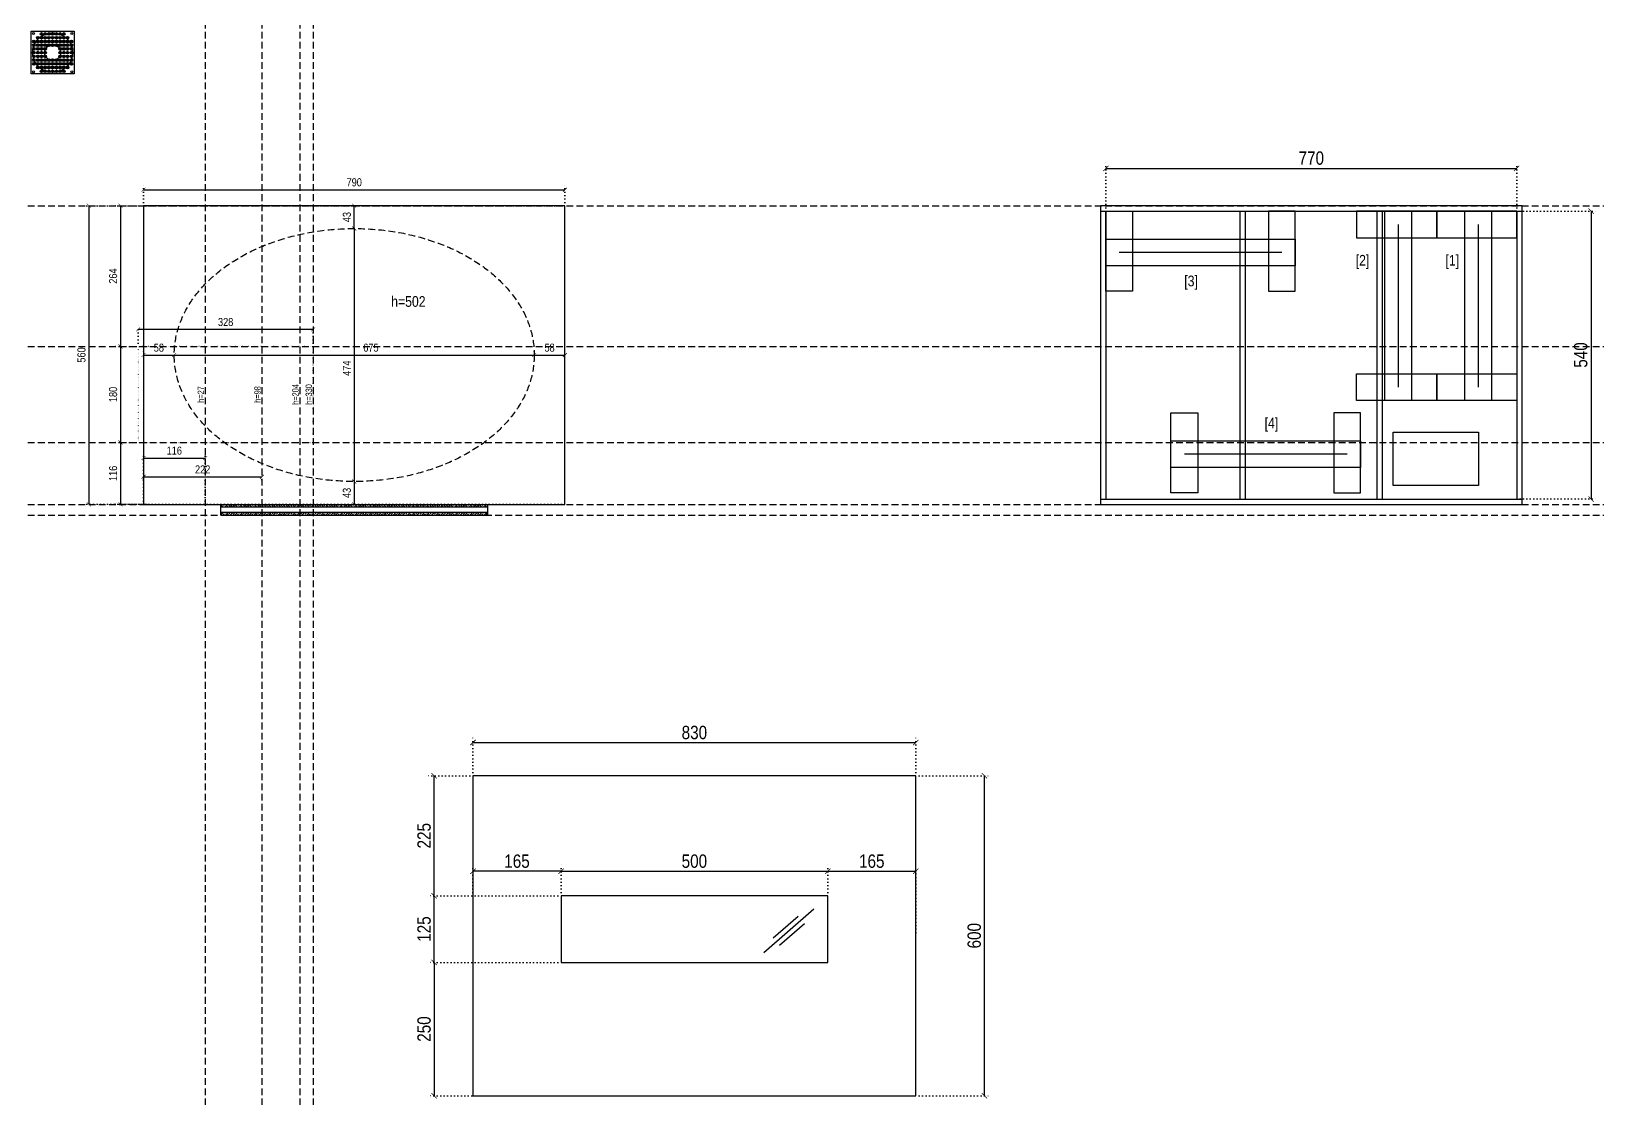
# Model space of a CAD drawing. Extents: x -680 to 5888, y -3600 to 1159.
# Drawn here: x 2952 to 5888, y -1037 to 964 of the extents above; entities that cross this region are included whole.
import ezdxf

# ---------------------------------------------------------------- set-up
doc = ezdxf.new("R2010")
doc.units = 0
doc.linetypes.add('DASHED', pattern=[19.05, 12.7, -6.35])
doc.linetypes.add('DOTTED', pattern=[6.35, 0, -6.35])
doc.layers.get('0').update_dxf_attribs({"linetype": 'CONTINUOUS'})
doc.layers.get('DEFPOINTS').update_dxf_attribs({"linetype": 'CONTINUOUS'})
doc.layers.add('construction', color=252, linetype='CONTINUOUS')
doc.styles.get("Standard").update_dxf_attribs({"font": 'DejaVuSansCondensed.ttf'})
doc.dimstyles.new('big', dxfattribs={"dimscale": 10, "dimtxt": 2.5, "dimasz": 1, "dimexe": 1.25, "dimexo": 0.625, "dimtad": 1, "dimdsep": 46, "dimtxsty": 'STANDARD', "dimblk": 'ARCHTICK', "dimcen": 2.5, "dimadec": 0, "dimazin": 0, "dimtfac": 1, "dimtmove": 0, "dimatfit": 3, "dimldrblk": 'ARCHTICK', "dimfxl": 1, "dimarcsym": 0})
doc.dimstyles.new('ISO-25', dxfattribs={"dimtxt": 2.5, "dimasz": 1, "dimexe": 1.25, "dimexo": 0.625, "dimtad": 1, "dimdsep": 46, "dimtxsty": 'STANDARD', "dimblk": 'ARCHTICK', "dimcen": 2.5, "dimadec": 0, "dimazin": 0, "dimtfac": 1, "dimtmove": 0, "dimatfit": 3, "dimldrblk": 'ARCHTICK', "dimfxl": 1, "dimarcsym": 0})

# ---------------------------------------------------------------- blocks, each defined once
blk = doc.blocks.new('_ARCHTICK')
at = {"color": 0, "linetype": 'ByBlock', "const_width": 0.15}
blk.add_lwpolyline([(-0.5, -0.5), (0.5, 0.5)], dxfattribs=at)
blk = doc.blocks.new('*D55')
at = {"color": 0, "linetype": 'DOTTED', "lineweight": -2}
for p, q in [((3161.8, 643.3), (3161.8, 679.6)), ((3951.8, 643.3), (3951.8, 679.6))]:
    blk.add_line(p, q, dxfattribs=at)
at = {"color": 0, "lineweight": -2}
blk.add_line((3161.8, 667.1), (3951.8, 667.1), dxfattribs=at)
at = {"layer": 'DEFPOINTS', "color": 0}
for p in [(3951.8, 667.1), (3161.8, 637.1), (3951.8, 637.1)]:
    blk.add_point(p, dxfattribs=at)
at = {"color": 0, "lineweight": -2, "xscale": 7.5, "yscale": 7.5, "zscale": 7.5, "rotation": 180}
blk.add_blockref('_ARCHTICK', (3161.8, 667.1), dxfattribs=at)
at = {"color": 0, "lineweight": -2, "xscale": 7.5, "yscale": 7.5, "zscale": 7.5}
blk.add_blockref('_ARCHTICK', (3951.8, 667.1), dxfattribs=at)
at = {"color": 0, "insert": (3556.8, 680.9), "char_height": 15, "attachment_point": 5}
blk.add_mtext('790', dxfattribs=at)
blk = doc.blocks.new('*D56')
at = {"color": 0, "linetype": 'DOTTED', "lineweight": -2}
for p, q in [((3945.5, 637.1), (3046.9, 637.1)), ((3945.5, 77.1), (3046.9, 77.1))]:
    blk.add_line(p, q, dxfattribs=at)
at = {"color": 0, "lineweight": -2}
blk.add_line((3059.4, 637.1), (3059.4, 77.1), dxfattribs=at)
at = {"layer": 'DEFPOINTS', "color": 0}
for p in [(3951.8, 637.1), (3059.4, 77.1), (3951.8, 77.1)]:
    blk.add_point(p, dxfattribs=at)
at = {"color": 0, "lineweight": -2, "xscale": 7.5, "yscale": 7.5, "zscale": 7.5}
for p, rotation in [((3059.4, 637.1), 90), ((3059.4, 77.1), 270)]:
    blk.add_blockref('_ARCHTICK', p, dxfattribs=dict(at, rotation=rotation))
at = {"color": 0, "insert": (3045.6, 357.1), "char_height": 15, "attachment_point": 5, "rotation": 90}
blk.add_mtext('560', dxfattribs=at)
blk = doc.blocks.new('*D57')
at = {"color": 0, "linetype": 'DOTTED', "lineweight": -2}
for p, q in [((3167.7, 637.1), (3106.1, 637.1)), ((3167.7, 373.1), (3106.1, 373.1))]:
    blk.add_line(p, q, dxfattribs=at)
at = {"color": 0, "lineweight": -2}
blk.add_line((3118.6, 637.1), (3118.6, 373.1), dxfattribs=at)
at = {"layer": 'DEFPOINTS', "color": 0}
for p in [(3173.9, 637.1), (3118.6, 373.1), (3173.9, 373.1)]:
    blk.add_point(p, dxfattribs=at)
at = {"color": 0, "lineweight": -2, "xscale": 7.5, "yscale": 7.5, "zscale": 7.5}
for p, rotation in [((3118.6, 637.1), 90), ((3118.6, 373.1), 270)]:
    blk.add_blockref('_ARCHTICK', p, dxfattribs=dict(at, rotation=rotation))
at = {"color": 0, "insert": (3104.9, 505.1), "char_height": 15, "attachment_point": 5, "rotation": 90}
blk.add_mtext('264', dxfattribs=at)
blk = doc.blocks.new('*D58')
at = {"color": 0, "linetype": 'DOTTED', "lineweight": -2}
for p, q in [((3112.4, 373.1), (3106.1, 373.1)), ((3167.7, 193.1), (3106.1, 193.1))]:
    blk.add_line(p, q, dxfattribs=at)
at = {"color": 0, "lineweight": -2}
blk.add_line((3118.6, 373.1), (3118.6, 193.1), dxfattribs=at)
at = {"layer": 'DEFPOINTS', "color": 0}
for p in [(3118.6, 373.1), (3118.6, 193.1), (3173.9, 193.1)]:
    blk.add_point(p, dxfattribs=at)
at = {"color": 0, "lineweight": -2, "xscale": 7.5, "yscale": 7.5, "zscale": 7.5}
for p, rotation in [((3118.6, 373.1), 90), ((3118.6, 193.1), 270)]:
    blk.add_blockref('_ARCHTICK', p, dxfattribs=dict(at, rotation=rotation))
at = {"color": 0, "insert": (3104.9, 283.1), "char_height": 15, "attachment_point": 5, "rotation": 90}
blk.add_mtext('180', dxfattribs=at)
blk = doc.blocks.new('*D59')
at = {"color": 0, "linetype": 'DOTTED', "lineweight": -2}
for p, q in [((3112.4, 193.1), (3106.1, 193.1)), ((3167.7, 77.1), (3106.1, 77.1))]:
    blk.add_line(p, q, dxfattribs=at)
at = {"color": 0, "lineweight": -2}
blk.add_line((3118.6, 193.1), (3118.6, 77.1), dxfattribs=at)
at = {"layer": 'DEFPOINTS', "color": 0}
for p in [(3118.6, 193.1), (3118.6, 77.1), (3173.9, 77.1)]:
    blk.add_point(p, dxfattribs=at)
at = {"color": 0, "lineweight": -2, "xscale": 7.5, "yscale": 7.5, "zscale": 7.5}
for p, rotation in [((3118.6, 193.1), 90), ((3118.6, 77.1), 270)]:
    blk.add_blockref('_ARCHTICK', p, dxfattribs=dict(at, rotation=rotation))
at = {"color": 0, "insert": (3104.9, 135.1), "char_height": 15, "attachment_point": 5, "rotation": 90}
blk.add_mtext('116', dxfattribs=at)
blk = doc.blocks.new('*D60')
at = {"color": 0, "linetype": 'DOTTED', "lineweight": -2}
for p, q in [((3161.8, 83.3), (3161.8, 176.4)), ((3277.3, 83.3), (3277.3, 176.4))]:
    blk.add_line(p, q, dxfattribs=at)
at = {"color": 0, "lineweight": -2}
blk.add_line((3161.8, 163.9), (3277.3, 163.9), dxfattribs=at)
at = {"layer": 'DEFPOINTS', "color": 0}
for p in [(3277.3, 163.9), (3161.8, 77.1), (3277.3, 77.1)]:
    blk.add_point(p, dxfattribs=at)
at = {"color": 0, "lineweight": -2, "xscale": 7.5, "yscale": 7.5, "zscale": 7.5, "rotation": 180}
blk.add_blockref('_ARCHTICK', (3161.8, 163.9), dxfattribs=at)
at = {"color": 0, "lineweight": -2, "xscale": 7.5, "yscale": 7.5, "zscale": 7.5}
blk.add_blockref('_ARCHTICK', (3277.3, 163.9), dxfattribs=at)
at = {"color": 0, "insert": (3219.5, 177.7), "char_height": 15, "attachment_point": 5}
blk.add_mtext('116', dxfattribs=at)
blk = doc.blocks.new('*D61')
at = {"color": 0, "linetype": 'DOTTED', "lineweight": -2}
for p, q in [((3894.2, 363.3), (3894.2, 369.6)), ((3951.8, 363.3), (3951.8, 369.6))]:
    blk.add_line(p, q, dxfattribs=at)
at = {"color": 0, "lineweight": -2}
blk.add_line((3894.2, 357.1), (3951.8, 357.1), dxfattribs=at)
at = {"layer": 'DEFPOINTS', "color": 0}
for p in [(3894.2, 357.1), (3951.8, 357.1), (3951.8, 357.1)]:
    blk.add_point(p, dxfattribs=at)
at = {"color": 0, "lineweight": -2, "xscale": 7.5, "yscale": 7.5, "zscale": 7.5, "rotation": 180}
blk.add_blockref('_ARCHTICK', (3894.2, 357.1), dxfattribs=at)
at = {"color": 0, "lineweight": -2, "xscale": 7.5, "yscale": 7.5, "zscale": 7.5}
blk.add_blockref('_ARCHTICK', (3951.8, 357.1), dxfattribs=at)
at = {"color": 0, "insert": (3923, 370.8), "char_height": 15, "attachment_point": 5}
blk.add_mtext('58', dxfattribs=at)
blk = doc.blocks.new('*D62')
at = {"color": 0, "linetype": 'DOTTED', "lineweight": -2}
for p, q in [((3161.8, 363.3), (3161.8, 369.6)), ((3219.4, 363.3), (3219.4, 369.6))]:
    blk.add_line(p, q, dxfattribs=at)
at = {"color": 0, "lineweight": -2}
blk.add_line((3161.8, 357.1), (3219.4, 357.1), dxfattribs=at)
at = {"layer": 'DEFPOINTS', "color": 0}
for p in [(3161.8, 357.1), (3219.4, 357.1), (3219.4, 357.1)]:
    blk.add_point(p, dxfattribs=at)
at = {"color": 0, "lineweight": -2, "xscale": 7.5, "yscale": 7.5, "zscale": 7.5, "rotation": 180}
blk.add_blockref('_ARCHTICK', (3161.8, 357.1), dxfattribs=at)
at = {"color": 0, "lineweight": -2, "xscale": 7.5, "yscale": 7.5, "zscale": 7.5}
blk.add_blockref('_ARCHTICK', (3219.4, 357.1), dxfattribs=at)
at = {"color": 0, "insert": (3190.6, 370.8), "char_height": 15, "attachment_point": 5}
blk.add_mtext('58', dxfattribs=at)
blk = doc.blocks.new('*D63')
at = {"color": 0, "linetype": 'DOTTED', "lineweight": -2}
for p, q in [((3550.5, 637.1), (3544.3, 637.1)), ((3550.5, 594.2), (3544.3, 594.2))]:
    blk.add_line(p, q, dxfattribs=at)
at = {"color": 0, "lineweight": -2}
blk.add_line((3556.8, 594.2), (3556.8, 637.1), dxfattribs=at)
at = {"layer": 'DEFPOINTS', "color": 0}
for p in [(3556.8, 637.1), (3556.8, 637.1), (3556.8, 594.2)]:
    blk.add_point(p, dxfattribs=at)
at = {"color": 0, "lineweight": -2, "xscale": 7.5, "yscale": 7.5, "zscale": 7.5}
for p, rotation in [((3556.8, 637.1), 90), ((3556.8, 594.2), 270)]:
    blk.add_blockref('_ARCHTICK', p, dxfattribs=dict(at, rotation=rotation))
at = {"color": 0, "insert": (3543, 615.7), "char_height": 15, "attachment_point": 5, "rotation": 90}
blk.add_mtext('43', dxfattribs=at)
blk = doc.blocks.new('*D65')
at = {"color": 0, "linetype": 'DOTTED', "lineweight": -2}
for p, q in [((3219.4, 363.3), (3219.4, 369.6)), ((3894.2, 363.3), (3894.2, 369.6))]:
    blk.add_line(p, q, dxfattribs=at)
at = {"color": 0, "lineweight": -2}
blk.add_line((3219.4, 357.1), (3894.2, 357.1), dxfattribs=at)
at = {"layer": 'DEFPOINTS', "color": 0}
for p in [(3219.4, 357.1), (3894.2, 357.1), (3894.2, 357.1)]:
    blk.add_point(p, dxfattribs=at)
at = {"color": 0, "lineweight": -2, "xscale": 7.5, "yscale": 7.5, "zscale": 7.5, "rotation": 180}
blk.add_blockref('_ARCHTICK', (3219.4, 357.1), dxfattribs=at)
at = {"color": 0, "lineweight": -2, "xscale": 7.5, "yscale": 7.5, "zscale": 7.5}
blk.add_blockref('_ARCHTICK', (3894.2, 357.1), dxfattribs=at)
at = {"color": 0, "insert": (3588.1, 370.8), "char_height": 15, "attachment_point": 5}
blk.add_mtext('675', dxfattribs=at)
blk = doc.blocks.new('*D80')
at = {"color": 0, "linetype": 'DOTTED', "lineweight": -2}
for p, q in [((3550.5, 119.9), (3544.3, 119.9)), ((3550.5, 77.1), (3544.3, 77.1))]:
    blk.add_line(p, q, dxfattribs=at)
at = {"color": 0, "lineweight": -2}
blk.add_line((3556.8, 119.9), (3556.8, 77.1), dxfattribs=at)
at = {"layer": 'DEFPOINTS', "color": 0}
for p in [(3556.8, 119.9), (3556.8, 77.1), (3556.8, 77.1)]:
    blk.add_point(p, dxfattribs=at)
at = {"color": 0, "lineweight": -2, "xscale": 7.5, "yscale": 7.5, "zscale": 7.5}
for p, rotation in [((3556.8, 119.9), 90), ((3556.8, 77.1), 270)]:
    blk.add_blockref('_ARCHTICK', p, dxfattribs=dict(at, rotation=rotation))
at = {"color": 0, "insert": (3543, 98.5), "char_height": 15, "attachment_point": 5, "rotation": 90}
blk.add_mtext('43', dxfattribs=at)
blk = doc.blocks.new('*D81')
at = {"color": 0, "linetype": 'DOTTED', "lineweight": -2}
for p, q in [((3550.5, 594.2), (3544.3, 594.2)), ((3550.5, 119.9), (3544.3, 119.9))]:
    blk.add_line(p, q, dxfattribs=at)
at = {"color": 0, "lineweight": -2}
blk.add_line((3556.8, 594.2), (3556.8, 119.9), dxfattribs=at)
at = {"layer": 'DEFPOINTS', "color": 0}
for p in [(3556.8, 594.2), (3556.8, 119.9), (3556.8, 119.9)]:
    blk.add_point(p, dxfattribs=at)
at = {"color": 0, "lineweight": -2, "xscale": 7.5, "yscale": 7.5, "zscale": 7.5}
for p, rotation in [((3556.8, 594.2), 90), ((3556.8, 119.9), 270)]:
    blk.add_blockref('_ARCHTICK', p, dxfattribs=dict(at, rotation=rotation))
at = {"color": 0, "insert": (3543, 332.3), "char_height": 15, "attachment_point": 5, "rotation": 90}
blk.add_mtext('474', dxfattribs=at)
blk = doc.blocks.new('*D114')
at = {"color": 0, "linetype": 'DOTTED', "lineweight": -2}
for p, q in [((3779.4, -425.6), (3779.4, -357.1)), ((4609.4, -425.6), (4609.4, -357.1))]:
    blk.add_line(p, q, dxfattribs=at)
at = {"color": 0, "lineweight": -2}
blk.add_line((3779.4, -369.6), (4609.4, -369.6), dxfattribs=at)
at = {"layer": 'DEFPOINTS', "color": 0}
for p in [(4609.4, -369.6), (3779.4, -431.8), (4609.4, -431.8)]:
    blk.add_point(p, dxfattribs=at)
at = {"color": 0, "lineweight": -2, "xscale": 10, "yscale": 10, "zscale": 10, "rotation": 180}
blk.add_blockref('_ARCHTICK', (3779.4, -369.6), dxfattribs=at)
at = {"color": 0, "lineweight": -2, "xscale": 10, "yscale": 10, "zscale": 10}
blk.add_blockref('_ARCHTICK', (4609.4, -369.6), dxfattribs=at)
at = {"color": 0, "insert": (4194.4, -350.9), "char_height": 25, "attachment_point": 5}
blk.add_mtext('830', dxfattribs=at)
blk = doc.blocks.new('*D115')
at = {"color": 0, "linetype": 'DOTTED', "lineweight": -2}
for p, q in [((4615.7, -431.8), (4750.4, -431.8)), ((4615.7, -1031.8), (4750.4, -1031.8))]:
    blk.add_line(p, q, dxfattribs=at)
at = {"color": 0, "lineweight": -2}
blk.add_line((4737.9, -431.8), (4737.9, -1031.8), dxfattribs=at)
at = {"layer": 'DEFPOINTS', "color": 0}
for p in [(4609.4, -431.8), (4609.4, -1031.8), (4737.9, -1031.8)]:
    blk.add_point(p, dxfattribs=at)
at = {"color": 0, "lineweight": -2, "xscale": 10, "yscale": 10, "zscale": 10}
for p, rotation in [((4737.9, -431.8), 90), ((4737.9, -1031.8), 270)]:
    blk.add_blockref('_ARCHTICK', p, dxfattribs=dict(at, rotation=rotation))
at = {"color": 0, "insert": (4719.1, -731.8), "char_height": 25, "attachment_point": 5, "rotation": 90}
blk.add_mtext('600', dxfattribs=at)
blk = doc.blocks.new('*D116')
at = {"color": 0, "linetype": 'DOTTED', "lineweight": -2}
for p, q in [((3938.2, -781.8), (3694, -781.8)), ((3938.2, -1031.8), (3694, -1031.8))]:
    blk.add_line(p, q, dxfattribs=at)
at = {"color": 0, "lineweight": -2}
blk.add_line((3706.5, -781.8), (3706.5, -1031.8), dxfattribs=at)
at = {"layer": 'DEFPOINTS', "color": 0}
for p in [(3944.4, -781.8), (3706.5, -1031.8), (3944.4, -1031.8)]:
    blk.add_point(p, dxfattribs=at)
at = {"color": 0, "lineweight": -2, "xscale": 10, "yscale": 10, "zscale": 10}
for p, rotation in [((3706.5, -781.8), 90), ((3706.5, -1031.8), 270)]:
    blk.add_blockref('_ARCHTICK', p, dxfattribs=dict(at, rotation=rotation))
at = {"color": 0, "insert": (3687.8, -906.8), "char_height": 25, "attachment_point": 5, "rotation": 90}
blk.add_mtext('250', dxfattribs=at)
blk = doc.blocks.new('*D117')
at = {"color": 0, "linetype": 'DOTTED', "lineweight": -2}
for p, q in [((3779.4, -650.6), (3779.4, -598.4)), ((3944.4, -650.6), (3944.4, -598.4))]:
    blk.add_line(p, q, dxfattribs=at)
at = {"color": 0, "lineweight": -2}
blk.add_line((3944.4, -610.9), (3779.4, -610.9), dxfattribs=at)
at = {"layer": 'DEFPOINTS', "color": 0}
for p in [(3779.4, -610.9), (3779.4, -656.8), (3944.4, -656.8)]:
    blk.add_point(p, dxfattribs=at)
at = {"color": 0, "lineweight": -2, "xscale": 10, "yscale": 10, "zscale": 10, "rotation": 180}
blk.add_blockref('_ARCHTICK', (3779.4, -610.9), dxfattribs=at)
at = {"color": 0, "lineweight": -2, "xscale": 10, "yscale": 10, "zscale": 10}
blk.add_blockref('_ARCHTICK', (3944.4, -610.9), dxfattribs=at)
at = {"color": 0, "insert": (3861.9, -592.1), "char_height": 25, "attachment_point": 5}
blk.add_mtext('165', dxfattribs=at)
blk = doc.blocks.new('*D118')
at = {"color": 0, "linetype": 'DOTTED', "lineweight": -2}
for p, q in [((3944.4, -650.6), (3944.4, -598.4)), ((4444.4, -650.6), (4444.4, -598.4))]:
    blk.add_line(p, q, dxfattribs=at)
at = {"color": 0, "lineweight": -2}
blk.add_line((3944.4, -610.9), (4444.4, -610.9), dxfattribs=at)
at = {"layer": 'DEFPOINTS', "color": 0}
for p in [(4444.4, -610.9), (3944.4, -656.8), (4444.4, -656.8)]:
    blk.add_point(p, dxfattribs=at)
at = {"color": 0, "lineweight": -2, "xscale": 10, "yscale": 10, "zscale": 10, "rotation": 180}
blk.add_blockref('_ARCHTICK', (3944.4, -610.9), dxfattribs=at)
at = {"color": 0, "lineweight": -2, "xscale": 10, "yscale": 10, "zscale": 10}
blk.add_blockref('_ARCHTICK', (4444.4, -610.9), dxfattribs=at)
at = {"color": 0, "insert": (4194.4, -592.1), "char_height": 25, "attachment_point": 5}
blk.add_mtext('500', dxfattribs=at)
blk = doc.blocks.new('*D119')
at = {"color": 0, "linetype": 'DOTTED', "lineweight": -2}
for p, q in [((4444.4, -650.6), (4444.4, -598.4)), ((4609.4, -725.6), (4609.4, -598.4))]:
    blk.add_line(p, q, dxfattribs=at)
at = {"color": 0, "lineweight": -2}
blk.add_line((4444.4, -610.9), (4609.4, -610.9), dxfattribs=at)
at = {"layer": 'DEFPOINTS', "color": 0}
for p in [(4609.4, -610.9), (4444.4, -656.8), (4609.4, -731.8)]:
    blk.add_point(p, dxfattribs=at)
at = {"color": 0, "lineweight": -2, "xscale": 10, "yscale": 10, "zscale": 10, "rotation": 180}
blk.add_blockref('_ARCHTICK', (4444.4, -610.9), dxfattribs=at)
at = {"color": 0, "lineweight": -2, "xscale": 10, "yscale": 10, "zscale": 10}
blk.add_blockref('_ARCHTICK', (4609.4, -610.9), dxfattribs=at)
at = {"color": 0, "insert": (4526.9, -592.1), "char_height": 25, "attachment_point": 5}
blk.add_mtext('165', dxfattribs=at)
blk = doc.blocks.new('*D120')
at = {"color": 0, "linetype": 'DOTTED', "lineweight": -2}
for p, q in [((3938.2, -656.8), (3694, -656.8)), ((3938.2, -781.8), (3694, -781.8))]:
    blk.add_line(p, q, dxfattribs=at)
at = {"color": 0, "lineweight": -2}
blk.add_line((3706.5, -781.8), (3706.5, -656.8), dxfattribs=at)
at = {"layer": 'DEFPOINTS', "color": 0}
for p in [(3706.5, -656.8), (3944.4, -656.8), (3944.4, -781.8)]:
    blk.add_point(p, dxfattribs=at)
at = {"color": 0, "lineweight": -2, "xscale": 10, "yscale": 10, "zscale": 10}
for p, rotation in [((3706.5, -656.8), 90), ((3706.5, -781.8), 270)]:
    blk.add_blockref('_ARCHTICK', p, dxfattribs=dict(at, rotation=rotation))
at = {"color": 0, "insert": (3687.8, -719.3), "char_height": 25, "attachment_point": 5, "rotation": 90}
blk.add_mtext('125', dxfattribs=at)
blk = doc.blocks.new('*D121')
at = {"color": 0, "linetype": 'DOTTED', "lineweight": -2}
for p, q in [((3773.2, -431.8), (3694, -431.8)), ((3938.2, -656.8), (3694, -656.8))]:
    blk.add_line(p, q, dxfattribs=at)
at = {"color": 0, "lineweight": -2}
blk.add_line((3706.5, -656.8), (3706.5, -431.8), dxfattribs=at)
at = {"layer": 'DEFPOINTS', "color": 0}
for p in [(3706.5, -431.8), (3779.4, -431.8), (3944.4, -656.8)]:
    blk.add_point(p, dxfattribs=at)
at = {"color": 0, "lineweight": -2, "xscale": 10, "yscale": 10, "zscale": 10}
for p, rotation in [((3706.5, -431.8), 90), ((3706.5, -656.8), 270)]:
    blk.add_blockref('_ARCHTICK', p, dxfattribs=dict(at, rotation=rotation))
at = {"color": 0, "insert": (3687.8, -544.3), "char_height": 25, "attachment_point": 5, "rotation": 90}
blk.add_mtext('225', dxfattribs=at)
blk = doc.blocks.new('*D132')
at = {"color": 0, "lineweight": -2}
blk.add_line((3161.8, 128.8), (3383.7, 128.8), dxfattribs=at)
at = {"color": 0, "linetype": 'DOTTED', "lineweight": -2}
for p, q in [((3161.8, 123.6), (3161.8, 116.3)), ((3383.7, 123.6), (3383.7, 116.3))]:
    blk.add_line(p, q, dxfattribs=at)
at = {"layer": 'DEFPOINTS', "color": 0}
for p in [(3161.8, 129.9), (3383.7, 129.9), (3383.7, 128.8)]:
    blk.add_point(p, dxfattribs=at)
at = {"color": 0, "lineweight": -2, "xscale": 7.5, "yscale": 7.5, "zscale": 7.5, "rotation": 180}
blk.add_blockref('_ARCHTICK', (3161.8, 128.8), dxfattribs=at)
at = {"color": 0, "lineweight": -2, "xscale": 7.5, "yscale": 7.5, "zscale": 7.5}
blk.add_blockref('_ARCHTICK', (3383.7, 128.8), dxfattribs=at)
at = {"color": 0, "insert": (3272.7, 142.6), "char_height": 15, "attachment_point": 5}
blk.add_mtext('222', dxfattribs=at)
blk = doc.blocks.new('*D133')
at = {"color": 0, "linetype": 'DOTTED', "lineweight": -2}
for p, q in [((3151.8, 379.3), (3151.8, 417.6)), ((3479.8, 379.3), (3479.8, 417.6))]:
    blk.add_line(p, q, dxfattribs=at)
at = {"color": 0, "lineweight": -2}
blk.add_line((3479.8, 405.1), (3151.8, 405.1), dxfattribs=at)
at = {"layer": 'DEFPOINTS', "color": 0}
for p in [(3151.8, 405.1), (3151.8, 373.1), (3479.8, 373.1)]:
    blk.add_point(p, dxfattribs=at)
at = {"color": 0, "lineweight": -2, "xscale": 7.5, "yscale": 7.5, "zscale": 7.5, "rotation": 180}
blk.add_blockref('_ARCHTICK', (3151.8, 405.1), dxfattribs=at)
at = {"color": 0, "lineweight": -2, "xscale": 7.5, "yscale": 7.5, "zscale": 7.5}
blk.add_blockref('_ARCHTICK', (3479.8, 405.1), dxfattribs=at)
at = {"color": 0, "insert": (3315.8, 418.9), "char_height": 15, "attachment_point": 5}
blk.add_mtext('328', dxfattribs=at)
blk = doc.blocks.new('*D136')
at = {"color": 0, "linetype": 'DOTTED', "lineweight": -2}
for p, q in [((4965.8, 633.3), (4965.8, 719.5)), ((5735.8, 633.3), (5735.8, 719.5))]:
    blk.add_line(p, q, dxfattribs=at)
at = {"color": 0, "lineweight": -2}
blk.add_line((4965.8, 707), (5735.8, 707), dxfattribs=at)
at = {"layer": 'DEFPOINTS', "color": 0}
for p in [(5735.8, 707), (4965.8, 627.1), (5735.8, 627.1)]:
    blk.add_point(p, dxfattribs=at)
at = {"color": 0, "lineweight": -2, "xscale": 10, "yscale": 10, "zscale": 10, "rotation": 180}
blk.add_blockref('_ARCHTICK', (4965.8, 707), dxfattribs=at)
at = {"color": 0, "lineweight": -2, "xscale": 10, "yscale": 10, "zscale": 10}
blk.add_blockref('_ARCHTICK', (5735.8, 707), dxfattribs=at)
at = {"color": 0, "insert": (5350.8, 726.2), "char_height": 25, "attachment_point": 5}
blk.add_mtext('770', dxfattribs=at)
blk = doc.blocks.new('*D137')
at = {"color": 0, "linetype": 'DOTTED', "lineweight": -2}
for p, q in [((5742, 627.1), (5887.6, 627.1)), ((5742, 87.1), (5887.6, 87.1))]:
    blk.add_line(p, q, dxfattribs=at)
at = {"color": 0, "lineweight": -2}
blk.add_line((5875.1, 627.1), (5875.1, 87.1), dxfattribs=at)
at = {"layer": 'DEFPOINTS', "color": 0}
for p in [(5735.8, 627.1), (5735.8, 87.1), (5875.1, 87.1)]:
    blk.add_point(p, dxfattribs=at)
at = {"color": 0, "lineweight": -2, "xscale": 10, "yscale": 10, "zscale": 10}
for p, rotation in [((5875.1, 627.1), 90), ((5875.1, 87.1), 270)]:
    blk.add_blockref('_ARCHTICK', p, dxfattribs=dict(at, rotation=rotation))
at = {"color": 0, "insert": (5855.9, 357.1), "char_height": 25, "attachment_point": 5, "rotation": 90}
blk.add_mtext('540', dxfattribs=at)

msp = doc.modelspace()

# ---------------------------------------------------------------- hatches: boundary and pattern name
h = msp.add_hatch()
h.set_pattern_fill('ANSI33', color=4, style=0)
h.set_pattern_definition([(315, (1551.8875, 134.1457), (-4.490128, -4.490128), []), (315, (1556.3777, 134.1457), (-4.490128, -4.490128), [3.175, -1.5875])])
h.paths.add_polyline_path([(3306.776, 72.073), (3306.776, 77.073), (3806.776, 77.073), (3806.776, 72.073)])
h = msp.add_hatch()
h.set_pattern_fill('ANSI33', color=4, style=0)
h.set_pattern_definition([(45, (1551.8875, 2e-13), (-4.490128, 4.490128), []), (45, (1556.3777, 2e-13), (-4.490128, 4.490128), [3.175, -1.5875])])
h.paths.add_polyline_path([(3306.776, 62.073), (3306.776, 57.073), (3806.776, 57.073), (3806.776, 62.073)])

# ---------------------------------------------------------------- linework, layer by layer
for p, q in [((2954.043, 945.021), (2959.043, 945.021)), ((2956.543, 947.521), (2956.543, 942.521)), ((2956.543, 940.521), (2956.543, 935.521)), ((2961.043, 952.021), (2966.043, 952.021)), ((2961.043, 945.021), (2966.043, 945.021)), ((2963.543, 954.521), (2963.543, 949.521)), ((2963.543, 947.521), (2963.543, 942.521)), ((2963.543, 940.521), (2963.543, 935.521)), ((2968.043, 959.021), (2973.043, 959.021)), ((2968.043, 952.021), (2973.043, 952.021)), ((2968.043, 945.021), (2973.043, 945.021)), ((2970.543, 961.521), (2970.543, 956.521)), ((2970.543, 954.521), (2970.543, 949.521)), ((2970.543, 947.521), (2970.543, 942.521)), ((2970.543, 940.521), (2970.543, 935.521)), ((2975.043, 959.021), (2980.043, 959.021)), ((2975.043, 952.021), (2980.043, 952.021)), ((2975.043, 945.021), (2980.043, 945.021)), ((2977.543, 961.521), (2977.543, 956.521)), ((2977.543, 954.521), (2977.543, 949.521)), ((2977.543, 947.521), (2977.543, 942.521)), ((2977.543, 940.521), (2977.543, 935.521)), ((2982.043, 959.021), (2987.043, 959.021)), ((2982.043, 952.021), (2987.043, 952.021)), ((2982.043, 945.021), (2987.043, 945.021)), ((2984.543, 961.521), (2984.543, 956.521)), ((2984.543, 954.521), (2984.543, 949.521)), ((2984.543, 947.521), (2984.543, 942.521)), ((2984.543, 940.521), (2984.543, 935.521)), ((2989.043, 959.021), (2994.043, 959.021)), ((2989.043, 952.021), (2994.043, 952.021)), ((2989.043, 945.021), (2994.043, 945.021)), ((2991.543, 961.521), (2991.543, 956.521)), ((2991.543, 954.521), (2991.543, 949.521)), ((2991.543, 947.521), (2991.543, 942.521)), ((2991.543, 940.521), (2991.543, 935.521)), ((2996.043, 959.021), (3001.043, 959.021)), ((2996.043, 952.021), (3001.043, 952.021)), ((2996.043, 945.021), (3001.043, 945.021)), ((2998.543, 961.521), (2998.543, 956.521)), ((2998.543, 954.521), (2998.543, 949.521)), ((2998.543, 947.521), (2998.543, 942.521)), ((2998.543, 940.521), (2998.543, 935.521)), ((3003.043, 959.021), (3008.043, 959.021)), ((3003.043, 952.021), (3008.043, 952.021)), ((3003.043, 945.021), (3008.043, 945.021)), ((3005.543, 961.521), (3005.543, 956.521)), ((3005.543, 954.521), (3005.543, 949.521)), ((3005.543, 947.521), (3005.543, 942.521)), ((3005.543, 940.521), (3005.543, 935.521)), ((3010.043, 959.021), (3015.043, 959.021)), ((3010.043, 952.021), (3015.043, 952.021)), ((3010.043, 945.021), (3015.043, 945.021)), ((3012.543, 961.521), (3012.543, 956.521)), ((3012.543, 954.521), (3012.543, 949.521)), ((3012.543, 947.521), (3012.543, 942.521)), ((3012.543, 940.521), (3012.543, 935.521)), ((3017.043, 952.021), (3022.043, 952.021)), ((3017.043, 945.021), (3022.043, 945.021)), ((3019.543, 954.521), (3019.543, 949.521)), ((3019.543, 947.521), (3019.543, 942.521)), ((3019.543, 940.521), (3019.543, 935.521)), ((3024.043, 945.021), (3029.043, 945.021)), ((3026.543, 947.521), (3026.543, 942.521)), ((3026.543, 940.521), (3026.543, 935.521)), ((2954.043, 938.021), (2959.043, 938.021)), ((2954.043, 931.021), (2959.043, 931.021)), ((2954.043, 924.021), (2959.043, 924.021)), ((2954.043, 917.021), (2959.043, 917.021)), ((2956.543, 933.521), (2956.543, 928.521)), ((2956.543, 926.521), (2956.543, 921.521)), ((2956.543, 919.521), (2956.543, 914.521)), ((2956.543, 912.521), (2956.543, 907.521)), ((2961.043, 938.021), (2966.043, 938.021)), ((2961.043, 931.021), (2966.043, 931.021)), ((2961.043, 924.021), (2966.043, 924.021)), ((2961.043, 917.021), (2966.043, 917.021)), ((2963.543, 933.521), (2963.543, 928.521)), ((2963.543, 926.521), (2963.543, 921.521)), ((2963.543, 919.521), (2963.543, 914.521)), ((2963.543, 912.521), (2963.543, 907.521)), ((2968.043, 938.021), (2973.043, 938.021)), ((2968.043, 931.021), (2973.043, 931.021)), ((2968.043, 924.021), (2973.043, 924.021)), ((2968.043, 917.021), (2973.043, 917.021)), ((2970.543, 933.521), (2970.543, 928.521)), ((2970.543, 926.521), (2970.543, 921.521)), ((2970.543, 919.521), (2970.543, 914.521)), ((2970.543, 912.521), (2970.543, 907.521)), ((2975.043, 938.021), (2980.043, 938.021)), ((2975.043, 931.021), (2980.043, 931.021)), ((2975.043, 924.021), (2980.043, 924.021)), ((2975.043, 917.021), (2980.043, 917.021)), ((2977.543, 933.521), (2977.543, 928.521)), ((2977.543, 926.521), (2977.543, 921.521)), ((2977.543, 919.521), (2977.543, 914.521)), ((2977.543, 912.521), (2977.543, 907.521)), ((2982.043, 938.021), (2987.043, 938.021)), ((2984.543, 912.521), (2984.543, 907.521)), ((2989.043, 938.021), (2994.043, 938.021)), ((2991.543, 912.521), (2991.543, 907.521)), ((2996.043, 938.021), (3001.043, 938.021)), ((2998.543, 912.521), (2998.543, 907.521)), ((3003.043, 938.021), (3008.043, 938.021)), ((3003.043, 931.021), (3008.043, 931.021)), ((3003.043, 924.021), (3008.043, 924.021)), ((3003.043, 917.021), (3008.043, 917.021)), ((3005.543, 933.521), (3005.543, 928.521)), ((3005.543, 926.521), (3005.543, 921.521)), ((3005.543, 919.521), (3005.543, 914.521)), ((3005.543, 912.521), (3005.543, 907.521)), ((3010.043, 938.021), (3015.043, 938.021)), ((3010.043, 931.021), (3015.043, 931.021)), ((3010.043, 924.021), (3015.043, 924.021)), ((3010.043, 917.021), (3015.043, 917.021)), ((3012.543, 933.521), (3012.543, 928.521)), ((3012.543, 926.521), (3012.543, 921.521)), ((3012.543, 919.521), (3012.543, 914.521)), ((3012.543, 912.521), (3012.543, 907.521)), ((3017.043, 938.021), (3022.043, 938.021)), ((3017.043, 931.021), (3022.043, 931.021)), ((3017.043, 924.021), (3022.043, 924.021)), ((3017.043, 917.021), (3022.043, 917.021)), ((3019.543, 933.521), (3019.543, 928.521)), ((3019.543, 926.521), (3019.543, 921.521)), ((3019.543, 919.521), (3019.543, 914.521)), ((3019.543, 912.521), (3019.543, 907.521)), ((3024.043, 938.021), (3029.043, 938.021)), ((3024.043, 931.021), (3029.043, 931.021)), ((3024.043, 924.021), (3029.043, 924.021)), ((3024.043, 917.021), (3029.043, 917.021)), ((3026.543, 933.521), (3026.543, 928.521)), ((3026.543, 926.521), (3026.543, 921.521)), ((3026.543, 919.521), (3026.543, 914.521)), ((3026.543, 912.521), (3026.543, 907.521)), ((2954.043, 910.021), (2959.043, 910.021)), ((2954.043, 903.021), (2959.043, 903.021)), ((2956.543, 905.521), (2956.543, 900.521)), ((2961.043, 910.021), (2966.043, 910.021)), ((2961.043, 903.021), (2966.043, 903.021)), ((2961.043, 896.021), (2966.043, 896.021)), ((2963.543, 905.521), (2963.543, 900.521)), ((2963.543, 898.521), (2963.543, 893.521)), ((2968.043, 910.021), (2973.043, 910.021)), ((2968.043, 903.021), (2973.043, 903.021)), ((2968.043, 896.021), (2973.043, 896.021)), ((2968.043, 889.021), (2973.043, 889.021)), ((2970.543, 905.521), (2970.543, 900.521)), ((2970.543, 898.521), (2970.543, 893.521)), ((2970.543, 891.521), (2970.543, 886.521)), ((2975.043, 910.021), (2980.043, 910.021)), ((2975.043, 903.021), (2980.043, 903.021)), ((2975.043, 896.021), (2980.043, 896.021)), ((2975.043, 889.021), (2980.043, 889.021)), ((2977.543, 905.521), (2977.543, 900.521)), ((2977.543, 898.521), (2977.543, 893.521)), ((2977.543, 891.521), (2977.543, 886.521)), ((2982.043, 910.021), (2987.043, 910.021)), ((2982.043, 903.021), (2987.043, 903.021)), ((2982.043, 896.021), (2987.043, 896.021)), ((2982.043, 889.021), (2987.043, 889.021)), ((2984.543, 905.521), (2984.543, 900.521)), ((2984.543, 898.521), (2984.543, 893.521)), ((2984.543, 891.521), (2984.543, 886.521)), ((2989.043, 910.021), (2994.043, 910.021)), ((2989.043, 903.021), (2994.043, 903.021)), ((2989.043, 896.021), (2994.043, 896.021)), ((2989.043, 889.021), (2994.043, 889.021)), ((2991.543, 905.521), (2991.543, 900.521)), ((2991.543, 898.521), (2991.543, 893.521)), ((2991.543, 891.521), (2991.543, 886.521)), ((2996.043, 910.021), (3001.043, 910.021)), ((2996.043, 903.021), (3001.043, 903.021)), ((2996.043, 896.021), (3001.043, 896.021)), ((2996.043, 889.021), (3001.043, 889.021)), ((2998.543, 905.521), (2998.543, 900.521)), ((2998.543, 898.521), (2998.543, 893.521)), ((2998.543, 891.521), (2998.543, 886.521)), ((3003.043, 910.021), (3008.043, 910.021)), ((3003.043, 903.021), (3008.043, 903.021)), ((3003.043, 896.021), (3008.043, 896.021)), ((3003.043, 889.021), (3008.043, 889.021)), ((3005.543, 905.521), (3005.543, 900.521)), ((3005.543, 898.521), (3005.543, 893.521)), ((3005.543, 891.521), (3005.543, 886.521)), ((3010.043, 910.021), (3015.043, 910.021)), ((3010.043, 903.021), (3015.043, 903.021)), ((3010.043, 896.021), (3015.043, 896.021)), ((3010.043, 889.021), (3015.043, 889.021)), ((3012.543, 905.521), (3012.543, 900.521)), ((3012.543, 898.521), (3012.543, 893.521)), ((3012.543, 891.521), (3012.543, 886.521)), ((3017.043, 910.021), (3022.043, 910.021)), ((3017.043, 903.021), (3022.043, 903.021)), ((3017.043, 896.021), (3022.043, 896.021)), ((3019.543, 905.521), (3019.543, 900.521)), ((3019.543, 898.521), (3019.543, 893.521)), ((3024.043, 910.021), (3029.043, 910.021)), ((3024.043, 903.021), (3029.043, 903.021)), ((3026.543, 905.521), (3026.543, 900.521)), ((4955.792, 627.073), (5745.792, 627.073)), ((4965.792, 627.073), (4965.792, 87.073)), ((5217.459, 87.073), (5217.459, 627.073)), ((5227.459, 87.073), (5227.459, 627.073)), ((5474.126, 87.073), (5474.126, 627.073)), ((5484.126, 87.073), (5484.126, 627.073)), ((5735.792, 627.073), (5735.792, 87.073)), ((5513.675, 602.073), (5513.675, 297.073)), ((5663.675, 602.073), (5663.675, 297.073)), ((5295.792, 549.19), (4990.792, 549.19)), ((5417.804, 171.083), (5112.804, 171.083)), ((3306.776, 57.073), (3306.776, 77.073)), ((3806.776, 77.073), (3806.776, 57.073)), ((4955.792, 87.073), (5745.792, 87.073))]:
    msp.add_line(p, q)
at = {"color": 4}
for p, q in [((4324.781, -763.236), (4418.281, -681.424)), ((4342.181, -735.956), (4388.931, -695.049)), ((4354.13, -749.611), (4400.88, -708.705))]:
    msp.add_line(p, q, dxfattribs=at)
for points in [[(2951.543, 884.021), (2951.543, 964.021), (3031.543, 964.021), (3031.543, 884.021)], [(4965.792, 477.073), (4965.792, 627.073), (5015.792, 627.073), (5015.792, 477.073)], [(5320.792, 477.073), (5320.792, 627.073), (5270.792, 627.073), (5270.792, 477.073)], [(5585.792, 627.073), (5435.792, 627.073), (5435.792, 577.073), (5585.792, 577.073)], [(5538.675, 272.073), (5488.675, 272.073), (5488.675, 627.073), (5538.675, 627.073)], [(5735.792, 627.073), (5585.792, 627.073), (5585.792, 577.073), (5735.792, 577.073)], [(5688.675, 272.073), (5638.675, 272.073), (5638.675, 627.073), (5688.675, 627.073)], [(4965.792, 524.19), (4965.792, 574.19), (5320.792, 574.19), (5320.792, 524.19)], [(5585.792, 272.073), (5435.792, 272.073), (5435.792, 322.073), (5585.792, 322.073)], [(5735.792, 272.073), (5585.792, 272.073), (5585.792, 322.073), (5735.792, 322.073)], [(5087.804, 98.966), (5087.804, 248.966), (5137.804, 248.966), (5137.804, 98.966)], [(5442.804, 98.966), (5442.804, 248.966), (5392.804, 248.966), (5392.804, 98.966)], [(5504.197, 112.497), (5504.197, 212.497), (5664.197, 212.497), (5664.197, 112.497)], [(5087.804, 146.083), (5087.804, 196.083), (5442.804, 196.083), (5442.804, 146.083)], [(4609.421, -1031.81), (4609.421, -431.81), (3779.421, -431.81), (3779.421, -1031.81)]]:
    msp.add_lwpolyline(points, close=True)
at = {"color": 2}
for points in [[(3951.776, 77.073), (3951.776, 637.073), (3161.776, 637.073), (3161.776, 77.073)], [(5745.792, 77.073), (5745.792, 637.073), (4955.792, 637.073), (4955.792, 77.073)]]:
    msp.add_lwpolyline(points, close=True, dxfattribs=at)
at = {"color": 64, "linetype": 'DOTTED', "ltscale": 0.4}
msp.add_lwpolyline([(3151.776, 373.073), (3151.776, 193.073), (3479.776, 193.073), (3479.776, 373.073)], close=True, dxfattribs=at)
at = {"color": 4}
for points in [[(3306.776, 72.073), (3306.776, 77.073), (3806.776, 77.073), (3806.776, 72.073)], [(3306.776, 62.073), (3306.776, 57.073), (3806.776, 57.073), (3806.776, 62.073)], [(3944.421, -656.81), (3944.421, -781.81), (4444.421, -781.81), (4444.421, -656.81)]]:
    msp.add_lwpolyline(points, close=True, dxfattribs=at)
for centre, radius in [((2955.543, 960.021), 1.75), ((2991.543, 924.021), 37.5), ((2956.543, 945.021), 2.5), ((2956.543, 938.021), 2.5), ((2963.543, 952.021), 2.5), ((2963.543, 945.021), 2.5), ((2963.543, 938.021), 2.5), ((2970.543, 959.021), 2.5), ((2970.543, 952.021), 2.5), ((2970.543, 945.021), 2.5), ((2970.543, 938.021), 2.5), ((2977.543, 959.021), 2.5), ((2977.543, 952.021), 2.5), ((2977.543, 945.021), 2.5), ((2977.543, 938.021), 2.5), ((2984.543, 959.021), 2.5), ((2984.543, 952.021), 2.5), ((2984.543, 945.021), 2.5), ((2984.543, 938.021), 2.5), ((2991.543, 959.021), 2.5), ((2991.543, 952.021), 2.5), ((2991.543, 945.021), 2.5), ((2991.543, 938.021), 2.5), ((2998.543, 959.021), 2.5), ((2998.543, 952.021), 2.5), ((2998.543, 945.021), 2.5), ((2998.543, 938.021), 2.5), ((3005.543, 959.021), 2.5), ((3005.543, 952.021), 2.5), ((3005.543, 945.021), 2.5), ((3005.543, 938.021), 2.5), ((3012.543, 959.021), 2.5), ((3012.543, 952.021), 2.5), ((3012.543, 945.021), 2.5), ((3012.543, 938.021), 2.5), ((3019.543, 952.021), 2.5), ((3019.543, 945.021), 2.5), ((3019.543, 938.021), 2.5), ((3026.543, 945.021), 2.5), ((3026.543, 938.021), 2.5), ((3027.543, 960.021), 1.75), ((2956.543, 931.021), 2.5), ((2956.543, 924.021), 2.5), ((2956.543, 924.021), 2.5), ((2956.543, 917.021), 2.5), ((2956.543, 910.021), 2.5), ((2963.543, 931.021), 2.5), ((2963.543, 924.021), 2.5), ((2963.543, 924.021), 2.5), ((2963.543, 917.021), 2.5), ((2963.543, 910.021), 2.5), ((2970.543, 931.021), 2.5), ((2970.543, 924.021), 2.5), ((2970.543, 924.021), 2.5), ((2970.543, 917.021), 2.5), ((2970.543, 910.021), 2.5), ((2977.543, 931.021), 2.5), ((2977.543, 924.021), 2.5), ((2977.543, 924.021), 2.5), ((2977.543, 917.021), 2.5), ((2977.543, 910.021), 2.5), ((2991.543, 924.021), 15), ((2984.543, 910.021), 2.5), ((2991.543, 910.021), 2.5), ((2998.543, 910.021), 2.5), ((3005.543, 931.021), 2.5), ((3005.543, 924.021), 2.5), ((3005.543, 924.021), 2.5), ((3005.543, 917.021), 2.5), ((3005.543, 910.021), 2.5), ((3012.543, 931.021), 2.5), ((3012.543, 924.021), 2.5), ((3012.543, 924.021), 2.5), ((3012.543, 917.021), 2.5), ((3012.543, 910.021), 2.5), ((3019.543, 931.021), 2.5), ((3019.543, 924.021), 2.5), ((3019.543, 924.021), 2.5), ((3019.543, 917.021), 2.5), ((3019.543, 910.021), 2.5), ((3026.543, 931.021), 2.5), ((3026.543, 924.021), 2.5), ((3026.543, 924.021), 2.5), ((3026.543, 917.021), 2.5), ((3026.543, 910.021), 2.5), ((2955.543, 888.021), 1.75), ((2956.543, 903.021), 2.5), ((2963.543, 903.021), 2.5), ((2963.543, 896.021), 2.5), ((2970.543, 903.021), 2.5), ((2970.543, 896.021), 2.5), ((2970.543, 889.021), 2.5), ((2977.543, 903.021), 2.5), ((2977.543, 896.021), 2.5), ((2977.543, 889.021), 2.5), ((2984.543, 903.021), 2.5), ((2984.543, 896.021), 2.5), ((2984.543, 889.021), 2.5), ((2991.543, 903.021), 2.5), ((2991.543, 896.021), 2.5), ((2991.543, 889.021), 2.5), ((2998.543, 903.021), 2.5), ((2998.543, 896.021), 2.5), ((2998.543, 889.021), 2.5), ((3005.543, 903.021), 2.5), ((3005.543, 896.021), 2.5), ((3005.543, 889.021), 2.5), ((3012.543, 903.021), 2.5), ((3012.543, 896.021), 2.5), ((3012.543, 889.021), 2.5), ((3019.543, 903.021), 2.5), ((3019.543, 896.021), 2.5), ((3026.543, 903.021), 2.5), ((3027.543, 888.021), 1.75)]:
    msp.add_circle(centre, radius)
at = {"linetype": 'DASHED'}
msp.add_ellipse((3556.776, 357.073), major_axis=(337.383, 0), ratio=0.70293577, dxfattribs=at)
at = {"layer": 'construction', "linetype": 'DASHED'}
for p, direction in [((3277.296, -904.843), (0, -1)), ((3383.707, -833.741), (0, -1)), ((3454.808, -727.33), (0, -1)), ((3479.776, -601.81), (0, -1)), ((1599.932, 637.073), (1, 0)), ((1599.932, 373.073), (1, 0)), ((1599.932, 193.073), (1, 0)), ((1599.932, 77.073), (1, 0)), ((1599.888, 57.073), (1, 0)), ((830, -1053.81), (1, 0)), ((-3.677, -1689.603), (1, 0)), ((-1.677, -2029.603), (1, 0)), ((-63.677, -2070.27), (1, 0)), ((-125.677, -2110.936), (1, 0)), ((830, -2151.603), (1, 0))]:
    msp.add_xline(p, direction, dxfattribs=at)

# ---------------------------------------------------------------- texts
at = {"char_height": 20, "width": 583.64868, "attachment_point": 4}
for s, insert in [('{[2]}', (5434.07, 531.665)), ('{[1]}', (5602.377, 531.665)), ('{[3]}', (5112.675, 492.899)), ('{h=502}', (3626.13, 457.3)), ('{[4]}', (5263.268, 226.284))]:
    msp.add_mtext(s, dxfattribs=dict(at, insert=insert))
at = {"char_height": 12, "width": 583.64868, "attachment_point": 8, "rotation": 90}
for s, insert in [('{h=27}', (3275.296, 283.073)), ('{h=98}', (3381.707, 283.073)), ('{h=204}', (3452.808, 283.073)), ('{h=330}', (3477.776, 283.073))]:
    msp.add_mtext(s, dxfattribs=dict(at, insert=insert))

# ---------------------------------------------------------------- dimensions: what is measured, and where the dimension line sits
for base, p1, p2, dimstyle, override, picture, middle in [((5735.792, 707.021), (4965.792, 627.073), (5735.792, 627.073), 'big', {"dimlfac": 1}, '*D136', (5350.792, 726.24)), ((3951.776, 667.142), (3161.776, 637.073), (3951.776, 637.073), 'ISO-25', {"dimscale": 10, "dimtxt": 1.5, "dimasz": 0.75, "dimdec": 0, "dimblk": 'ARCHTICK', "dimse1": 0, "dimse2": 0, "dimsd1": 0, "dimtmove": 2}, '*D55', (3556.776, 680.892)), ((3151.776, 405.121), (3479.776, 373.073), (3151.776, 373.073), 'ISO-25', {"dimscale": 10, "dimtxt": 1.5, "dimasz": 0.75, "dimdec": 0, "dimtmove": 2}, '*D133', (3315.776, 418.871)), ((3219.392, 357.073), (3161.776, 357.073), (3219.392, 357.073), 'ISO-25', {"dimscale": 10, "dimtxt": 1.5, "dimasz": 0.75, "dimdec": 0, "dimblk": 'ARCHTICK', "dimse1": 0, "dimse2": 0, "dimsd1": 0, "dimtmove": 2}, '*D62', (3190.584, 370.823)), ((3951.776, 357.073), (3894.159, 357.073), (3951.776, 357.073), 'ISO-25', {"dimscale": 10, "dimtxt": 1.5, "dimasz": 0.75, "dimdec": 0, "dimblk": 'ARCHTICK', "dimse1": 0, "dimse2": 0, "dimsd1": 0, "dimtmove": 2}, '*D61', (3922.967, 370.823)), ((3277.296, 163.94), (3161.776, 77.073), (3277.296, 77.073), 'ISO-25', {"dimscale": 10, "dimtxt": 1.5, "dimasz": 0.75, "dimdec": 0, "dimblk": 'ARCHTICK', "dimse1": 0, "dimse2": 0, "dimsd1": 0, "dimtmove": 2}, '*D60', (3219.536, 177.69)), ((3383.707, 128.821), (3161.776, 129.882), (3383.707, 129.882), 'ISO-25', {"dimscale": 10, "dimtxt": 1.5, "dimasz": 0.75, "dimdec": 0, "dimtmove": 2}, '*D132', (3272.741, 142.571)), ((4609.421, -369.629), (3779.421, -431.81), (4609.421, -431.81), 'big', {"dimlfac": 1}, '*D114', (4194.421, -350.879)), ((3779.421, -610.87), (3944.421, -656.81), (3779.421, -656.81), 'big', {"dimlfac": 1}, '*D117', (3861.921, -592.12)), ((4444.421, -610.87), (3944.421, -656.81), (4444.421, -656.81), 'big', {"dimlfac": 1}, '*D118', (4194.421, -592.12)), ((4609.421, -610.87), (4444.421, -656.81), (4609.421, -731.81), 'big', {"dimlfac": 1}, '*D119', (4526.921, -592.12))]:
    dim = msp.add_linear_dim(base=base, p1=p1, p2=p2, dimstyle=dimstyle, override=override)
    dim.commit()
    dim.dimension.update_dxf_attribs({"geometry": picture, "text_midpoint": middle})
for base, p1, p2, dimstyle, override, picture, middle in [((3059.363, 77.073), (3951.776, 637.073), (3951.776, 77.073), 'ISO-25', {"dimscale": 10, "dimtxt": 1.5, "dimasz": 0.75, "dimdec": 0, "dimblk": 'ARCHTICK', "dimse1": 0, "dimse2": 0, "dimsd1": 0, "dimtmove": 2}, '*D56', (3045.613, 357.073)), ((3118.615, 373.073), (3173.911, 637.073), (3173.911, 373.073), 'ISO-25', {"dimscale": 10, "dimtxt": 1.5, "dimasz": 0.75, "dimdec": 0, "dimblk": 'ARCHTICK', "dimse1": 0, "dimse2": 0, "dimsd1": 0, "dimtmove": 2}, '*D57', (3104.865, 505.073)), ((3556.776, 637.073), (3556.776, 594.232), (3556.776, 637.073), 'ISO-25', {"dimscale": 10, "dimtxt": 1.5, "dimasz": 0.75, "dimdec": 0, "dimblk": 'ARCHTICK', "dimse1": 0, "dimse2": 0, "dimsd1": 0, "dimtmove": 2}, '*D63', (3543.026, 615.652)), ((5875.087, 87.073), (5735.792, 627.073), (5735.792, 87.073), 'big', {"dimlfac": 1}, '*D137', (5855.868, 357.073)), ((3118.615, 193.073), (3118.615, 373.073), (3173.911, 193.073), 'ISO-25', {"dimscale": 10, "dimtxt": 1.5, "dimasz": 0.75, "dimdec": 0, "dimblk": 'ARCHTICK', "dimse1": 0, "dimse2": 0, "dimsd1": 0, "dimtmove": 2}, '*D58', (3104.865, 283.073)), ((3118.615, 77.073), (3118.615, 193.073), (3173.911, 77.073), 'ISO-25', {"dimscale": 10, "dimtxt": 1.5, "dimasz": 0.75, "dimdec": 0, "dimblk": 'ARCHTICK', "dimse1": 0, "dimse2": 0, "dimsd1": 0, "dimtmove": 2}, '*D59', (3104.865, 135.073)), ((3556.776, 77.073), (3556.776, 119.914), (3556.776, 77.073), 'ISO-25', {"dimscale": 10, "dimtxt": 1.5, "dimasz": 0.75, "dimdec": 0, "dimblk": 'ARCHTICK', "dimse1": 0, "dimse2": 0, "dimsd1": 0, "dimtmove": 2}, '*D80', (3543.026, 98.493)), ((3706.508, -431.81), (3944.421, -656.81), (3779.421, -431.81), 'big', {"dimlfac": 1}, '*D121', (3687.758, -544.31)), ((4737.859, -1031.81), (4609.421, -431.81), (4609.421, -1031.81), 'big', {"dimlfac": 1}, '*D115', (4719.109, -731.81)), ((3706.508, -656.81), (3944.421, -781.81), (3944.421, -656.81), 'big', {"dimlfac": 1}, '*D120', (3687.758, -719.31))]:
    dim = msp.add_linear_dim(base=base, p1=p1, p2=p2, angle=90, dimstyle=dimstyle, override=override)
    dim.commit()
    dim.dimension.update_dxf_attribs({"geometry": picture, "text_midpoint": middle})
for base, p1, p2, dimstyle, override, picture, middle in [((3556.776, 119.914), (3556.776, 594.232), (3556.776, 119.914), 'ISO-25', {"dimscale": 10, "dimtxt": 1.5, "dimasz": 0.75, "dimdec": 0, "dimblk": 'ARCHTICK', "dimse1": 0, "dimse2": 0, "dimsd1": 0, "dimtmove": 2}, '*D81', (3543.026, 332.301)), ((3706.508, -1031.81), (3944.421, -781.81), (3944.421, -1031.81), 'big', {"dimlfac": 1}, '*D116', (3706.508, -906.81))]:
    dim = msp.add_linear_dim(base=base, p1=p1, p2=p2, angle=90, dimstyle=dimstyle, override=override)
    dim.commit()
    dim.dimension.update_dxf_attribs({"geometry": picture, "text_midpoint": middle, "dimtype": 160})
dim = msp.add_linear_dim(base=(3894.159, 357.073), p1=(3219.392, 357.073), p2=(3894.159, 357.073), dimstyle='ISO-25', override={"dimscale": 10, "dimtxt": 1.5, "dimasz": 0.75, "dimdec": 0, "dimblk": 'ARCHTICK', "dimse1": 0, "dimse2": 0, "dimsd1": 0, "dimtmove": 2})
dim.commit()
dim.dimension.update_dxf_attribs({"geometry": '*D65', "text_midpoint": (3588.106, 370.823), "dimtype": 160})

doc.saveas('drawing.dxf')
